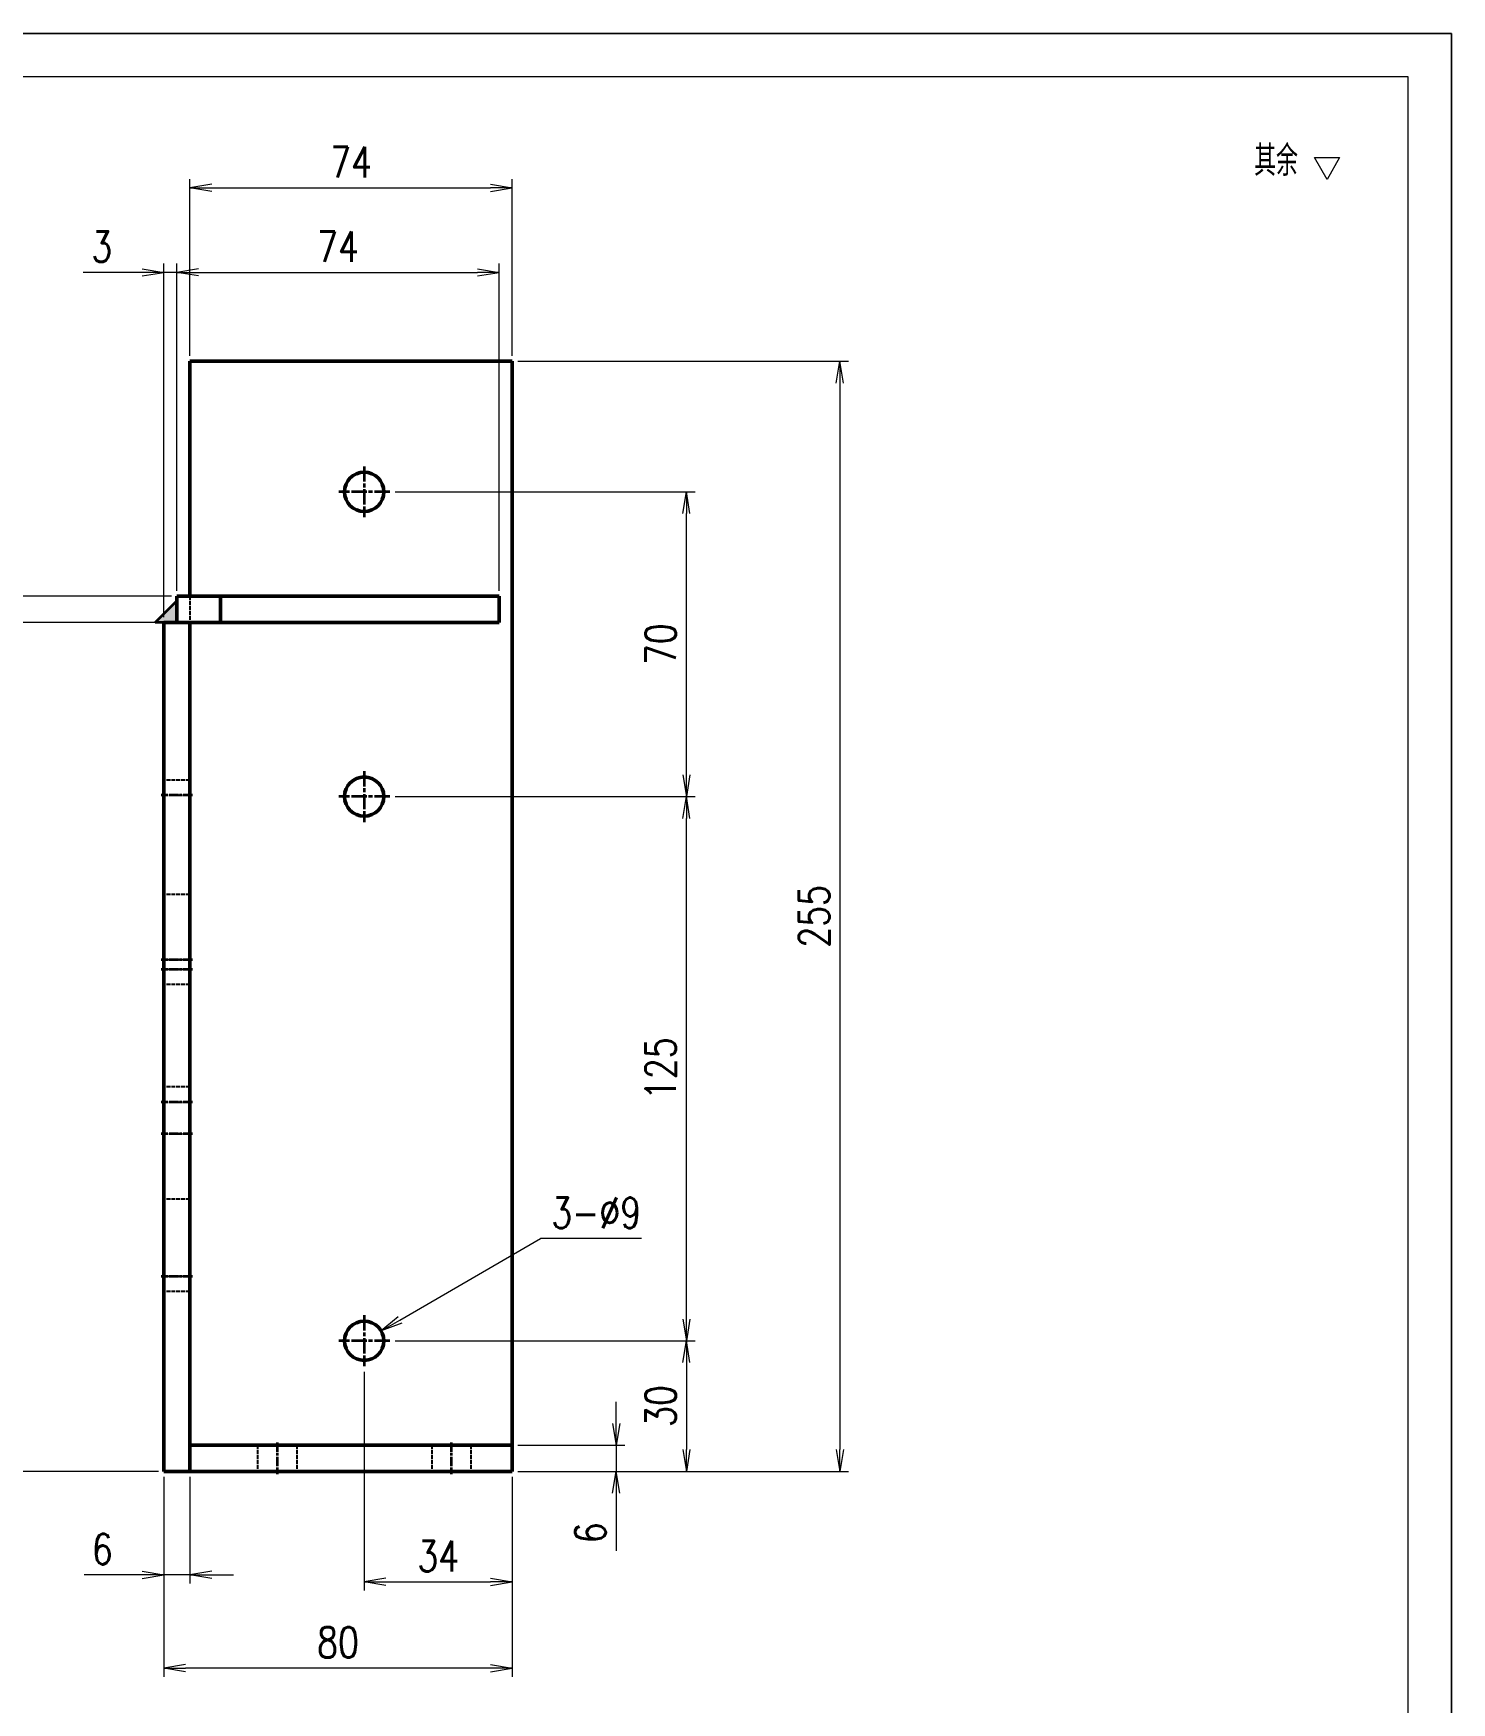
# Model space of a CAD drawing. Header units: millimetres. Extents: x 115 to 5146, y 57 to 1134.
# Drawn here: x 4786.9 to 5112.5, y 267.6 to 651 of the extents above; entities that cross this region are included whole.
import ezdxf

# ---------------------------------------------------------------- set-up
doc = ezdxf.new("R2010")
doc.units = ezdxf.units.MM
doc.header["$PDMODE"] = 35
for name, pattern in [('AM_ISO02W050', [7.5, 6, -1.5]), ('AM_ISO08W050', [18, 12, -1.5, 3, -1.5]), ('DOT2', [0.125, 0, -0.125])]:
    doc.linetypes.add(name, pattern=pattern)
for name, color, linetype, lineweight in [('CENTER', 2, 'AM_ISO08W050', 35), ('DIM', 3, 'Continuous', 25), ('DRAWING', 7, 'Continuous', 50), ('HIDDEN', 1, 'AM_ISO02W050', 25), ('图框', 7, 'Continuous', 18), ('标注线', 3, 'Continuous', 18), ('粗实线', 7, 'Continuous', 35)]:
    doc.layers.add(name, color=color, linetype=linetype, lineweight=lineweight)
doc.layers.add('打印', color=7, linetype='Continuous', lineweight=15, plot=False)
doc.layers.add('打印-禁用', color=7, linetype='Continuous', lineweight=15, plot=False)
doc.styles.add('DIM', font='romans.shx', dxfattribs={"width": 0.8, "bigfont": 'bigfont.shx'})
doc.styles.add('机械长仿宋', font='gbenor.shx', dxfattribs={"height": 1, "bigfont": 'gbcbig.shx'})
doc.dimstyles.new('XR 1-2$0', dxfattribs={"dimscale": 2, "dimtxt": 3.5, "dimasz": 2.5, "dimexe": 1, "dimexo": 0.625, "dimgap": 1.2, "dimtad": 1, "dimdsep": 46, "dimtxsty": 'DIM', "dimblk": 'OPEN', "dimcen": 0, "dimclrd": 8, "dimclre": 8, "dimclrt": 2, "dimazin": 2, "dimtfac": 0.5, "dimtmove": 0, "dimatfit": 3, "dimldrblk": 'OPEN', "dimfxl": 0, "dimtolj": 2, "dimlwd": 13, "dimlwe": 13, "dimarcsym": 0})
doc.dimstyles.new('XR 1-2$3', dxfattribs={"dimscale": 2, "dimtxt": 3.5, "dimasz": 2.5, "dimexe": 1, "dimexo": 0.625, "dimgap": 1.2, "dimtad": 1, "dimtoh": 1, "dimdsep": 46, "dimtxsty": 'DIM', "dimblk": 'OPEN', "dimcen": 0, "dimclrd": 8, "dimclre": 8, "dimclrt": 2, "dimazin": 2, "dimtfac": 0.5, "dimtofl": 0, "dimtmove": 0, "dimatfit": 3, "dimldrblk": 'OPEN', "dimfxl": 0, "dimtolj": 2, "dimlwd": 18, "dimlwe": 18, "dimarcsym": 0})

# ---------------------------------------------------------------- blocks, each defined once
blk = doc.blocks.new('GZDEH零件A3图框V01版')
at = {"layer": '图框', "linetype": 'Continuous'}
for p, q in [((3272.49, -1554.46), (2882.49, -1554.46)), ((3272.49, -1832.96), (3272.49, -1554.46))]:
    blk.add_line(p, q, dxfattribs=at)
at = {"layer": '打印-禁用', "linetype": 'Continuous'}
for p, q in [((3277.49, -1549.46), (2857.49, -1549.46)), ((3277.49, -1846.46), (3277.49, -1549.46))]:
    blk.add_line(p, q, dxfattribs=at)
blk = doc.blocks.new('DEH A3')
at = {"layer": '图框'}
blk.add_blockref('GZDEH零件A3图框V01版', (-2857.49, 1846.46), dxfattribs=at)
blk = doc.blocks.new('FINISHER_1')
at = {"layer": '标注线'}
for p, q in [((0, 0), (-1.44, 2.5)), ((-1.44, 2.5), (1.44, 2.5)), ((1.44, 2.5), (0, 0))]:
    blk.add_line(p, q, dxfattribs=at)
blk = doc.blocks.new('其余任何12.5')
at = {"layer": '标注线', "color": 2, "linetype": 'ByBlock', "lineweight": 30}
blk.add_blockref('FINISHER_1', (0, 0), dxfattribs=at)
at = {"layer": '标注线', "color": 7, "linetype": 'DOT2', "style": '机械长仿宋'}
blk.add_text('其余', height=3.5, dxfattribs=at).set_placement((-8.38, 0.4))
blk = doc.blocks.new('_Open')
at = {"color": 0, "linetype": 'ByBlock', "lineweight": -2}
for p, q in [((-1, 0.167), (0, 0)), ((-1, -0.167), (0, 0)), ((0, 0), (-1, 0))]:
    blk.add_line(p, q, dxfattribs=at)
blk = doc.blocks.new('*D89')
at = {"layer": 'Defpoints', "color": 0, "transparency": 16777216}
for p in [(4868.65, 350.69), (4896.8, 320.69), (4936.77, 320.69)]:
    blk.add_point(p, dxfattribs=at)
at = {"layer": 'DIM', "color": 8, "lineweight": 13, "transparency": 16777216}
for p, q in [((4869.9, 350.69), (4938.77, 350.69)), ((4936.77, 345.69), (4936.77, 325.69)), ((4898.05, 320.69), (4938.77, 320.69))]:
    blk.add_line(p, q, dxfattribs=at)
at = {"layer": 'DIM', "color": 8, "linetype": 'ByBlock', "lineweight": 13, "transparency": 16777216, "xscale": 5, "yscale": 5, "zscale": 5}
for p, rotation in [((4936.77, 350.69), 90), ((4936.77, 320.69), 270)]:
    blk.add_blockref('_Open', p, dxfattribs=dict(at, rotation=rotation))
at = {"layer": 'DIM', "color": 2, "transparency": 16777216, "insert": (4930.87, 335.69), "char_height": 7, "attachment_point": 5, "rotation": 90, "style": 'DIM'}
blk.add_mtext('\\A2;30', dxfattribs=at)
blk = doc.blocks.new('*D90')
at = {"layer": 'Defpoints', "color": 0, "transparency": 16777216}
for p in [(4868.65, 475.69), (4936.77, 475.69), (4868.65, 350.69)]:
    blk.add_point(p, dxfattribs=at)
at = {"layer": 'DIM', "color": 8, "lineweight": 13, "transparency": 16777216}
for p, q in [((4869.9, 475.69), (4938.77, 475.69)), ((4936.77, 355.69), (4936.77, 470.69)), ((4869.9, 350.69), (4938.77, 350.69))]:
    blk.add_line(p, q, dxfattribs=at)
at = {"layer": 'DIM', "color": 8, "linetype": 'ByBlock', "lineweight": 13, "transparency": 16777216, "xscale": 5, "yscale": 5, "zscale": 5}
for p, rotation in [((4936.77, 475.69), 90), ((4936.77, 350.69), 270)]:
    blk.add_blockref('_Open', p, dxfattribs=dict(at, rotation=rotation))
at = {"layer": 'DIM', "color": 2, "transparency": 16777216, "insert": (4930.87, 413.19), "char_height": 7, "attachment_point": 5, "rotation": 90, "style": 'DIM'}
blk.add_mtext('\\A2;125', dxfattribs=at)
blk = doc.blocks.new('*D91')
at = {"layer": 'Defpoints', "color": 0, "transparency": 16777216}
for p in [(4868.65, 545.69), (4936.77, 545.69), (4869.9, 475.69)]:
    blk.add_point(p, dxfattribs=at)
at = {"layer": 'DIM', "color": 8, "lineweight": 13, "transparency": 16777216}
for p, q in [((4869.9, 545.69), (4938.77, 545.69)), ((4936.77, 480.69), (4936.77, 540.69)), ((4871.15, 475.69), (4938.77, 475.69))]:
    blk.add_line(p, q, dxfattribs=at)
at = {"layer": 'DIM', "color": 8, "linetype": 'ByBlock', "lineweight": 13, "transparency": 16777216, "xscale": 5, "yscale": 5, "zscale": 5}
for p, rotation in [((4936.77, 545.69), 90), ((4936.77, 475.69), 270)]:
    blk.add_blockref('_Open', p, dxfattribs=dict(at, rotation=rotation))
at = {"layer": 'DIM', "color": 2, "transparency": 16777216, "insert": (4930.87, 510.69), "char_height": 7, "attachment_point": 5, "rotation": 90, "style": 'DIM'}
blk.add_mtext('\\A2;70', dxfattribs=at)
blk = doc.blocks.new('*D92')
at = {"layer": 'Defpoints', "color": 0, "transparency": 16777216}
for p in [(4896.8, 575.69), (4896.8, 320.69), (4972.01, 320.69)]:
    blk.add_point(p, dxfattribs=at)
at = {"layer": 'DIM', "color": 8, "lineweight": 13, "transparency": 16777216}
for p, q in [((4898.05, 575.69), (4974.01, 575.69)), ((4972.01, 570.69), (4972.01, 325.69)), ((4898.05, 320.69), (4974.01, 320.69))]:
    blk.add_line(p, q, dxfattribs=at)
at = {"layer": 'DIM', "color": 8, "linetype": 'ByBlock', "lineweight": 13, "transparency": 16777216, "xscale": 5, "yscale": 5, "zscale": 5}
for p, rotation in [((4972.01, 575.69), 90), ((4972.01, 320.69), 270)]:
    blk.add_blockref('_Open', p, dxfattribs=dict(at, rotation=rotation))
at = {"layer": 'DIM', "color": 2, "transparency": 16777216, "insert": (4966.11, 448.19), "char_height": 7, "attachment_point": 5, "rotation": 90, "style": 'DIM'}
blk.add_mtext('\\A2;255', dxfattribs=at)
blk = doc.blocks.new('*D93')
at = {"layer": 'Defpoints', "color": 0, "transparency": 16777216}
for p in [(4862.8, 344.84), (4896.8, 320.69), (4896.8, 295.31)]:
    blk.add_point(p, dxfattribs=at)
at = {"layer": 'DIM', "color": 8, "lineweight": 13, "transparency": 16777216}
for p, q in [((4862.8, 343.59), (4862.8, 293.31)), ((4896.8, 319.44), (4896.8, 293.31)), ((4867.8, 295.31), (4891.8, 295.31))]:
    blk.add_line(p, q, dxfattribs=at)
at = {"layer": 'DIM', "color": 8, "linetype": 'ByBlock', "lineweight": 13, "transparency": 16777216, "xscale": 5, "yscale": 5, "zscale": 5, "rotation": 180}
blk.add_blockref('_Open', (4862.8, 295.31), dxfattribs=at)
at = {"layer": 'DIM', "color": 8, "linetype": 'ByBlock', "lineweight": 13, "transparency": 16777216, "xscale": 5, "yscale": 5, "zscale": 5}
blk.add_blockref('_Open', (4896.8, 295.31), dxfattribs=at)
at = {"layer": 'DIM', "color": 2, "transparency": 16777216, "insert": (4879.8, 301.21), "char_height": 7, "attachment_point": 5, "style": 'DIM'}
blk.add_mtext('\\A2;34', dxfattribs=at)
blk = doc.blocks.new('*D94')
at = {"layer": 'Defpoints', "color": 0, "transparency": 16777216}
for p in [(4816.8, 320.69), (4896.8, 320.69), (4816.8, 275.52)]:
    blk.add_point(p, dxfattribs=at)
at = {"layer": 'DIM', "color": 8, "lineweight": 13, "transparency": 16777216}
for p, q in [((4816.8, 319.44), (4816.8, 273.52)), ((4896.8, 319.44), (4896.8, 273.52)), ((4891.8, 275.52), (4821.8, 275.52))]:
    blk.add_line(p, q, dxfattribs=at)
at = {"layer": 'DIM', "color": 8, "linetype": 'ByBlock', "lineweight": 13, "transparency": 16777216, "xscale": 5, "yscale": 5, "zscale": 5, "rotation": 180}
blk.add_blockref('_Open', (4816.8, 275.52), dxfattribs=at)
at = {"layer": 'DIM', "color": 8, "linetype": 'ByBlock', "lineweight": 13, "transparency": 16777216, "xscale": 5, "yscale": 5, "zscale": 5}
blk.add_blockref('_Open', (4896.8, 275.52), dxfattribs=at)
at = {"layer": 'DIM', "color": 2, "transparency": 16777216, "insert": (4856.8, 281.42), "char_height": 7, "attachment_point": 5, "style": 'DIM'}
blk.add_mtext('\\A2;80', dxfattribs=at)
blk = doc.blocks.new('*D95')
at = {"layer": 'Defpoints', "color": 0, "transparency": 16777216}
for p in [(4896.8, 326.69), (4896.8, 320.69), (4920.65, 320.69)]:
    blk.add_point(p, dxfattribs=at)
at = {"layer": 'DIM', "color": 8, "lineweight": 13, "transparency": 16777216}
for p, q in [((4920.65, 331.69), (4920.65, 336.69)), ((4898.05, 326.69), (4922.65, 326.69)), ((4920.65, 326.69), (4920.65, 320.69)), ((4898.05, 320.69), (4922.65, 320.69)), ((4920.65, 315.69), (4920.65, 302.43))]:
    blk.add_line(p, q, dxfattribs=at)
at = {"layer": 'DIM', "color": 8, "linetype": 'ByBlock', "lineweight": 13, "transparency": 16777216, "xscale": 5, "yscale": 5, "zscale": 5}
for p, rotation in [((4920.65, 326.69), 270), ((4920.65, 320.69), 90)]:
    blk.add_blockref('_Open', p, dxfattribs=dict(at, rotation=rotation))
at = {"layer": 'DIM', "color": 2, "transparency": 16777216, "insert": (4914.75, 306.56), "char_height": 7, "attachment_point": 5, "rotation": 90, "style": 'DIM'}
blk.add_mtext('\\A2;6', dxfattribs=at)
blk = doc.blocks.new('*D96')
at = {"layer": 'Defpoints', "color": 0, "transparency": 16777216}
for p in [(4816.8, 320.69), (4822.8, 320.69), (4816.8, 296.93)]:
    blk.add_point(p, dxfattribs=at)
at = {"layer": 'DIM', "color": 8, "lineweight": 13, "transparency": 16777216}
for p, q in [((4816.8, 319.44), (4816.8, 294.93)), ((4822.8, 319.44), (4822.8, 294.93)), ((4811.8, 296.93), (4798.54, 296.93)), ((4822.8, 296.93), (4816.8, 296.93)), ((4827.8, 296.93), (4832.8, 296.93))]:
    blk.add_line(p, q, dxfattribs=at)
at = {"layer": 'DIM', "color": 8, "linetype": 'ByBlock', "lineweight": 13, "transparency": 16777216, "xscale": 5, "yscale": 5, "zscale": 5}
blk.add_blockref('_Open', (4816.8, 296.93), dxfattribs=at)
at = {"layer": 'DIM', "color": 8, "linetype": 'ByBlock', "lineweight": 13, "transparency": 16777216, "xscale": 5, "yscale": 5, "zscale": 5, "rotation": 180}
blk.add_blockref('_Open', (4822.8, 296.93), dxfattribs=at)
at = {"layer": 'DIM', "color": 2, "transparency": 16777216, "insert": (4802.67, 302.83), "char_height": 7, "attachment_point": 5, "style": 'DIM'}
blk.add_mtext('\\A2;6', dxfattribs=at)
blk = doc.blocks.new('*D97')
at = {"layer": 'Defpoints', "color": 0, "transparency": 16777216}
for p in [(4782.5, 521.69), (4819.8, 521.69), (4816.8, 515.69)]:
    blk.add_point(p, dxfattribs=at)
at = {"layer": 'DIM', "color": 8, "lineweight": 13, "transparency": 16777216}
for p, q in [((4782.5, 526.69), (4782.5, 539.96)), ((4818.55, 521.69), (4780.5, 521.69)), ((4782.5, 515.69), (4782.5, 521.69)), ((4815.55, 515.69), (4780.5, 515.69)), ((4782.5, 510.69), (4782.5, 505.69))]:
    blk.add_line(p, q, dxfattribs=at)
at = {"layer": 'DIM', "color": 8, "linetype": 'ByBlock', "lineweight": 13, "transparency": 16777216, "xscale": 5, "yscale": 5, "zscale": 5}
for p, rotation in [((4782.5, 521.69), 270), ((4782.5, 515.69), 90)]:
    blk.add_blockref('_Open', p, dxfattribs=dict(at, rotation=rotation))
at = {"layer": 'DIM', "color": 2, "transparency": 16777216, "insert": (4776.6, 535.83), "char_height": 7, "attachment_point": 5, "rotation": 90, "style": 'DIM'}
blk.add_mtext('\\A2;6', dxfattribs=at)
blk = doc.blocks.new('WELDING_5')
at = {"layer": '粗实线'}
blk.add_hatch(color=256, dxfattribs=at).paths.add_polyline_path([(0, 5), (0, 0), (5, 0)])
for q in [(0, 5), (5, 0)]:
    blk.add_line((0, 0), q, dxfattribs=at)
blk.add_lwpolyline([(0, 5), (5, 0)], dxfattribs=at)
blk = doc.blocks.new('*D98')
at = {"layer": 'Defpoints', "color": 0, "transparency": 16777216}
for p in [(4782.5, 515.69), (4816.8, 515.69), (4816.8, 320.69)]:
    blk.add_point(p, dxfattribs=at)
at = {"layer": 'DIM', "color": 8, "lineweight": 13, "transparency": 16777216}
for p, q in [((4815.55, 515.69), (4780.5, 515.69)), ((4782.5, 325.69), (4782.5, 510.69)), ((4815.55, 320.69), (4780.5, 320.69))]:
    blk.add_line(p, q, dxfattribs=at)
at = {"layer": 'DIM', "color": 8, "linetype": 'ByBlock', "lineweight": 13, "transparency": 16777216, "xscale": 5, "yscale": 5, "zscale": 5}
for p, rotation in [((4782.5, 515.69), 90), ((4782.5, 320.69), 270)]:
    blk.add_blockref('_Open', p, dxfattribs=dict(at, rotation=rotation))
at = {"layer": 'DIM', "color": 2, "transparency": 16777216, "insert": (4776.6, 418.19), "char_height": 7, "attachment_point": 5, "rotation": 90, "style": 'DIM'}
blk.add_mtext('\\A2;195', dxfattribs=at)
blk = doc.blocks.new('*D99')
at = {"layer": 'Defpoints', "color": 0, "transparency": 16777216}
for p in [(4816.8, 596.11), (4819.8, 521.69), (4816.8, 515.69)]:
    blk.add_point(p, dxfattribs=at)
at = {"layer": 'DIM', "color": 8, "lineweight": 13, "transparency": 16777216}
for p, q in [((4811.8, 596.11), (4798.27, 596.11)), ((4816.8, 516.94), (4816.8, 598.11)), ((4819.8, 596.11), (4816.8, 596.11)), ((4819.8, 522.94), (4819.8, 598.11)), ((4824.8, 596.11), (4829.8, 596.11))]:
    blk.add_line(p, q, dxfattribs=at)
at = {"layer": 'DIM', "color": 8, "linetype": 'ByBlock', "lineweight": 13, "transparency": 16777216, "xscale": 5, "yscale": 5, "zscale": 5}
blk.add_blockref('_Open', (4816.8, 596.11), dxfattribs=at)
at = {"layer": 'DIM', "color": 8, "linetype": 'ByBlock', "lineweight": 13, "transparency": 16777216, "xscale": 5, "yscale": 5, "zscale": 5, "rotation": 180}
blk.add_blockref('_Open', (4819.8, 596.11), dxfattribs=at)
at = {"layer": 'DIM', "color": 2, "transparency": 16777216, "insert": (4802.54, 602.01), "char_height": 7, "attachment_point": 5, "style": 'DIM'}
blk.add_mtext('\\A2;3', dxfattribs=at)
blk = doc.blocks.new('*D100')
at = {"layer": 'Defpoints', "color": 0, "transparency": 16777216}
for p in [(4893.8, 596.11), (4819.8, 521.69), (4893.8, 521.69)]:
    blk.add_point(p, dxfattribs=at)
at = {"layer": 'DIM', "color": 8, "lineweight": 13, "transparency": 16777216}
for p, q in [((4819.8, 522.94), (4819.8, 598.11)), ((4824.8, 596.11), (4888.8, 596.11)), ((4893.8, 522.94), (4893.8, 598.11))]:
    blk.add_line(p, q, dxfattribs=at)
at = {"layer": 'DIM', "color": 8, "linetype": 'ByBlock', "lineweight": 13, "transparency": 16777216, "xscale": 5, "yscale": 5, "zscale": 5, "rotation": 180}
blk.add_blockref('_Open', (4819.8, 596.11), dxfattribs=at)
at = {"layer": 'DIM', "color": 8, "linetype": 'ByBlock', "lineweight": 13, "transparency": 16777216, "xscale": 5, "yscale": 5, "zscale": 5}
blk.add_blockref('_Open', (4893.8, 596.11), dxfattribs=at)
at = {"layer": 'DIM', "color": 2, "transparency": 16777216, "insert": (4856.8, 602.01), "char_height": 7, "attachment_point": 5, "style": 'DIM'}
blk.add_mtext('\\A2;74', dxfattribs=at)
blk = doc.blocks.new('*D101')
at = {"layer": 'Defpoints', "color": 0, "transparency": 16777216}
for p in [(4896.8, 615.52), (4822.8, 575.69), (4896.8, 575.69)]:
    blk.add_point(p, dxfattribs=at)
at = {"layer": 'DIM', "color": 8, "lineweight": 13, "transparency": 16777216}
for p, q in [((4822.8, 576.94), (4822.8, 617.52)), ((4896.8, 576.94), (4896.8, 617.52)), ((4827.8, 615.52), (4891.8, 615.52))]:
    blk.add_line(p, q, dxfattribs=at)
at = {"layer": 'DIM', "color": 8, "linetype": 'ByBlock', "lineweight": 13, "transparency": 16777216, "xscale": 5, "yscale": 5, "zscale": 5, "rotation": 180}
blk.add_blockref('_Open', (4822.8, 615.52), dxfattribs=at)
at = {"layer": 'DIM', "color": 8, "linetype": 'ByBlock', "lineweight": 13, "transparency": 16777216, "xscale": 5, "yscale": 5, "zscale": 5}
blk.add_blockref('_Open', (4896.8, 615.52), dxfattribs=at)
at = {"layer": 'DIM', "color": 2, "transparency": 16777216, "insert": (4859.8, 621.42), "char_height": 7, "attachment_point": 5, "style": 'DIM'}
blk.add_mtext('\\A2;74', dxfattribs=at)
blk = doc.blocks.new('*D102')
at = {"layer": 'Defpoints', "color": 0, "transparency": 16777216}
for p in [(4866.7, 352.95), (4858.91, 348.43)]:
    blk.add_point(p, dxfattribs=at)
at = {"layer": 'DIM', "color": 8, "lineweight": 18, "transparency": 16777216}
for p in [(4871.02, 355.46), (4926.47, 374.19)]:
    blk.add_line(p, (4903.27, 374.19), dxfattribs=at)
at = {"layer": 'DIM', "color": 8, "linetype": 'ByBlock', "lineweight": 18, "transparency": 16777216, "xscale": 5, "yscale": 5, "zscale": 5, "rotation": 210.1400041561818}
blk.add_blockref('_Open', (4866.7, 352.95), dxfattribs=at)
at = {"layer": 'DIM', "color": 2, "transparency": 16777216, "insert": (4916.07, 380.09), "char_height": 7, "attachment_point": 5, "style": 'DIM'}
blk.add_mtext('\\A2;\\A2;3-∅9', dxfattribs=at)

msp = doc.modelspace()

# ---------------------------------------------------------------- linework, layer by layer
at = {"layer": 'CENTER', "ltscale": 0.2925}
for p, q in [((4862.804, 551.543), (4862.804, 539.843)), ((4868.654, 545.693), (4856.954, 545.693)), ((4862.804, 481.543), (4862.804, 469.843)), ((4868.654, 475.693), (4856.954, 475.693)), ((4862.804, 356.543), (4862.804, 344.843)), ((4868.654, 350.693), (4856.954, 350.693))]:
    msp.add_line(p, q, dxfattribs=at)
at = {"layer": 'CENTER', "ltscale": 0.180016}
for p, q in [((4823.404, 475.993), (4816.204, 475.993)), ((4823.404, 438.193), (4816.204, 438.193)), ((4823.404, 435.993), (4816.204, 435.993)), ((4823.404, 405.493), (4816.204, 405.493)), ((4823.404, 398.193), (4816.204, 398.193)), ((4823.404, 365.493), (4816.204, 365.493))]:
    msp.add_line(p, q, dxfattribs=at)
at = {"layer": 'CENTER', "ltscale": 0.180015}
for p, q in [((4842.804, 327.293), (4842.804, 320.092)), ((4882.804, 327.293), (4882.804, 320.092))]:
    msp.add_line(p, q, dxfattribs=at)
at = {"layer": 'DRAWING'}
for p, q in [((4896.804, 575.693), (4822.804, 575.693)), ((4822.804, 575.693), (4822.804, 521.693)), ((4896.804, 575.693), (4896.804, 326.693)), ((4829.804, 521.693), (4893.804, 521.693)), ((4816.804, 320.693), (4816.804, 515.693)), ((4822.804, 515.693), (4822.804, 326.693)), ((4822.804, 326.693), (4822.804, 515.693)), ((4829.804, 515.693), (4893.804, 515.693)), ((4896.804, 326.693), (4822.804, 326.693)), ((4896.804, 320.693), (4822.804, 320.693))]:
    msp.add_line(p, q, dxfattribs=at)
at = {"layer": 'DRAWING', "ltscale": 0.15}
for p, q in [((4819.804, 515.693), (4819.804, 521.693)), ((4829.804, 515.693), (4829.804, 521.693)), ((4893.804, 515.693), (4893.804, 521.693)), ((4822.804, 515.693), (4816.804, 515.693)), ((4822.804, 326.693), (4822.804, 320.693)), ((4896.804, 326.693), (4896.804, 320.693)), ((4822.804, 320.693), (4816.804, 320.693))]:
    msp.add_line(p, q, dxfattribs=at)
at = {"layer": 'DRAWING', "ltscale": 0.25}
msp.add_line((4819.804, 521.693), (4829.804, 521.693), dxfattribs=at)
at = {"layer": 'DRAWING', "ltscale": 0.175}
msp.add_line((4822.804, 515.693), (4829.804, 515.693), dxfattribs=at)
at = {"layer": 'DRAWING'}
for centre in [(4862.804, 545.693), (4862.804, 475.693), (4862.804, 350.693)]:
    msp.add_circle(centre, 4.5, dxfattribs=at)
at = {"layer": 'HIDDEN', "ltscale": 0.15}
for p, q in [((4822.804, 521.693), (4822.804, 515.693)), ((4822.804, 479.493), (4816.804, 479.493)), ((4822.804, 479.493), (4816.804, 479.493)), ((4816.804, 475.993), (4822.804, 475.993)), ((4816.804, 475.993), (4822.804, 475.993)), ((4816.804, 475.993), (4822.804, 475.993)), ((4816.804, 475.993), (4822.804, 475.993)), ((4822.804, 453.193), (4816.804, 453.193)), ((4822.804, 438.193), (4816.804, 438.193)), ((4822.804, 438.193), (4816.804, 438.193)), ((4822.804, 435.993), (4816.804, 435.993)), ((4822.804, 435.993), (4816.804, 435.993)), ((4822.804, 435.993), (4816.804, 435.993)), ((4822.804, 435.993), (4816.804, 435.993)), ((4822.804, 432.493), (4816.804, 432.493)), ((4822.804, 432.493), (4816.804, 432.493)), ((4822.804, 408.993), (4816.804, 408.993)), ((4822.804, 408.993), (4816.804, 408.993)), ((4816.804, 405.493), (4822.804, 405.493)), ((4816.804, 405.493), (4822.804, 405.493)), ((4816.804, 405.493), (4822.804, 405.493)), ((4816.804, 405.493), (4822.804, 405.493)), ((4816.804, 398.193), (4822.804, 398.193)), ((4816.804, 398.193), (4822.804, 398.193)), ((4822.804, 383.193), (4816.804, 383.193)), ((4822.804, 365.493), (4816.804, 365.493)), ((4822.804, 365.493), (4816.804, 365.493)), ((4822.804, 365.493), (4816.804, 365.493)), ((4822.804, 365.493), (4816.804, 365.493)), ((4822.804, 361.993), (4816.804, 361.993)), ((4822.804, 361.993), (4816.804, 361.993)), ((4838.304, 326.693), (4838.304, 320.693)), ((4838.304, 326.693), (4838.304, 320.693)), ((4838.304, 326.693), (4838.304, 320.693)), ((4847.304, 326.693), (4847.304, 320.693)), ((4847.304, 326.693), (4847.304, 320.693)), ((4847.304, 326.693), (4847.304, 320.693)), ((4878.304, 326.693), (4878.304, 320.693)), ((4878.304, 326.693), (4878.304, 320.693)), ((4878.304, 326.693), (4878.304, 320.693)), ((4887.304, 326.693), (4887.304, 320.693)), ((4887.304, 326.693), (4887.304, 320.693)), ((4887.304, 326.693), (4887.304, 320.693))]:
    msp.add_line(p, q, dxfattribs=at)
at = {"layer": 'HIDDEN', "ltscale": 0.075}
msp.add_line((4819.804, 515.693), (4822.804, 515.693), dxfattribs=at)
at = {"layer": 'HIDDEN', "ltscale": 0.150002}
msp.add_line((4822.804, 320.693), (4822.804, 326.693), dxfattribs=at)
at = {"layer": '打印'}
msp.add_lwpolyline([(4272.469, 650.997), (5112.469, 650.997), (5112.469, 56.997), (4272.469, 56.997)], close=True, dxfattribs=at)

# ---------------------------------------------------------------- block references
at = {"layer": 'DRAWING', "rotation": 90}
msp.add_blockref('WELDING_5', (4819.804, 515.693), dxfattribs=at)
at = {"layer": '图框', "xscale": 2, "yscale": 2, "zscale": 2}
msp.add_blockref('DEH A3', (4272.469, 56.997), dxfattribs=at)
at = {"layer": '标注线', "xscale": 2, "yscale": 2, "zscale": 2}
msp.add_blockref('其余任何12.5', (5083.878, 617.468), dxfattribs=at)

# ---------------------------------------------------------------- dimensions: what is measured, and where the dimension line sits
at = {"layer": 'DIM'}
for base, p1, p2, picture, middle in [((4896.804, 615.515), (4822.804, 575.693), (4896.804, 575.693), '*D101', (4859.804, 621.415)), ((4816.804, 596.106), (4819.804, 521.693), (4816.804, 515.693), '*D99', (4802.538, 602.006)), ((4893.804, 596.106), (4819.804, 521.693), (4893.804, 521.693), '*D100', (4856.804, 602.006)), ((4896.804, 295.313), (4862.804, 344.843), (4896.804, 320.693), '*D93', (4879.804, 301.213)), ((4816.804, 296.931), (4822.804, 320.693), (4816.804, 320.693), '*D96', (4802.671, 302.831)), ((4816.804, 275.52), (4896.804, 320.693), (4816.804, 320.693), '*D94', (4856.804, 281.42))]:
    dim = msp.add_linear_dim(base=base, p1=p1, p2=p2, dimstyle='XR 1-2$0', dxfattribs=at)
    dim.commit()
    dim.dimension.update_dxf_attribs({"geometry": picture, "text_midpoint": middle})
for base, p1, p2, picture, middle in [((4972.008, 320.693), (4896.804, 575.693), (4896.804, 320.693), '*D92', (4966.108, 448.193)), ((4936.772, 545.693), (4869.904, 475.693), (4868.654, 545.693), '*D91', (4930.872, 510.693)), ((4782.502, 521.693), (4816.804, 515.693), (4819.804, 521.693), '*D97', (4776.602, 535.826)), ((4782.502, 515.693), (4816.804, 320.693), (4816.804, 515.693), '*D98', (4776.602, 418.193)), ((4936.772, 475.693), (4868.654, 350.693), (4868.654, 475.693), '*D90', (4930.872, 413.193)), ((4936.772, 320.693), (4868.654, 350.693), (4896.804, 320.693), '*D89', (4930.872, 335.693)), ((4920.649, 320.693), (4896.804, 326.693), (4896.804, 320.693), '*D95', (4914.749, 306.559))]:
    dim = msp.add_linear_dim(base=base, p1=p1, p2=p2, angle=90, dimstyle='XR 1-2$0', dxfattribs=at)
    dim.commit()
    dim.dimension.update_dxf_attribs({"geometry": picture, "text_midpoint": middle})
dim = msp.add_diameter_dim_2p(p1=(4858.913, 348.433), p2=(4866.696, 352.952), text='\\A2;3-<>', dimstyle='XR 1-2$3', override={"dimtxsty": 'DIM'}, dxfattribs=at)
dim.commit()
dim.dimension.update_dxf_attribs({"geometry": '*D102', "text_midpoint": (4916.07, 374.187), "dimtype": 163})

doc.saveas('drawing.dxf')
